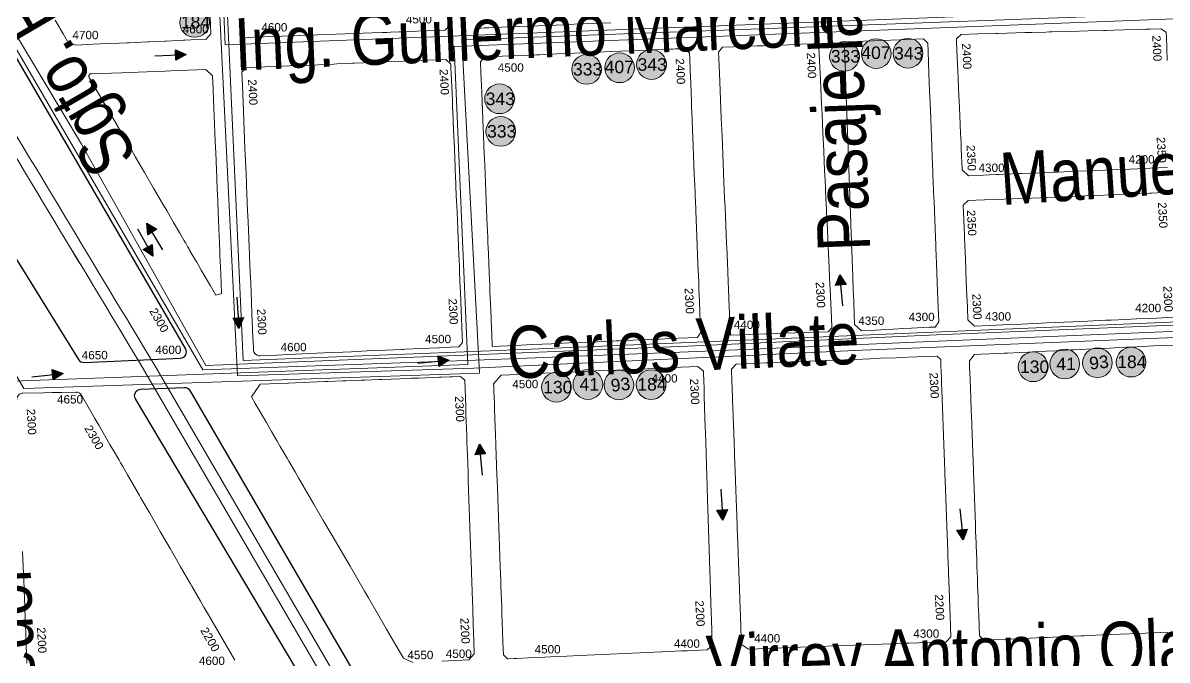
# Model space of a CAD drawing. Header units: millimetres. Extents: x 11558 to 23675, y 49449 to 61482.
# Drawn here: x 16078 to 16625, y 55807 to 56112 of the extents above; entities that cross this region are included whole.
import ezdxf

# ---------------------------------------------------------------- set-up
doc = ezdxf.new("R2010")
doc.units = ezdxf.units.MM
for name, color, linetype in [('0. plano base - nombres calles', 22, 'Continuous'), ('0. Plano Base - PLANO', 254, 'Continuous'), ('0. Plano base - sentido calles', 253, 'Continuous'), ('0. vias del tren', 252, 'VÍAS'), ('7. puesta en valor CC la lucila', 212, 'Continuous'), ('Linea 343 IDA', 55, 'Continuous'), ('Linea 343 REGRESO', 125, 'Continuous'), ('numeración', 7, 'Continuous')]:
    doc.layers.add(name, color=color, linetype=linetype)
for name, color, linetype, true_color in [('Linea 130 IDA', 7, 'Continuous', 0x26921c), ('Linea 184 IDA', 7, 'Continuous', 0x3d3d3d), ('Linea 407 IDA', 7, 'Continuous', 0xd10000), ('Linea 41 San Cristobal', 7, 'Continuous', 0xe67300), ('Linea 707 - ex333 -', 7, 'Continuous', 0x616161), ('Linea 93 VUELTA', 7, 'Continuous', 0xfecc66)]:
    doc.layers.add(name, color=color, linetype=linetype, true_color=true_color)
doc.layers.get('7. puesta en valor CC la lucila').off()
doc.styles.get("Standard").update_dxf_attribs({"font": 'arial.ttf'})
doc.linetypes.add('VÍAS', pattern='A,0.15,[130,ltypeshp.shx,S=0.25,R=0,X=0,Y=0],0.15', length=0.3)

# ---------------------------------------------------------------- blocks, each defined once
blk = doc.blocks.new('MANZANAS')
at = {"layer": '0. Plano Base - PLANO', "color": 0, "linetype": 'VÍAS', "lineweight": 5, "ltscale": 4}
for points in [[(5633392.19, 6179345.26), (5633766.17, 6178972.83), (5633911.62, 6178827.98, 0.101414), (5634043.46, 6178741.38, 0.02134), (5634208.17, 6178683.79), (5634894.89, 6178561.57), (5635134.9, 6178519.11), (5635207, 6178505.64), (5635242.16, 6178496.03, -0.077062), (5635335.8, 6178454.16, 0.007448), (5635399.31, 6178414.39, -0.001689), (5635687.6, 6178238.47), (5636190.29, 6177920.23), (5636600.65, 6177660.36)], [(5633388.52, 6179341.14), (5633762.29, 6178968.93), (5633907.74, 6178824.08, 0.101414), (5634041.43, 6178736.27, 0.02138), (5634206.89, 6178678.43), (5634893.93, 6178556.15), (5635133.92, 6178513.7), (5635205.77, 6178500.27), (5635240.71, 6178490.73, -0.077062), (5635332.82, 6178449.54, 0.007448), (5635396.46, 6178409.69, -0.001689), (5635684.68, 6178233.8), (5636187.35, 6177915.58), (5636597.71, 6177655.71)]]:
    blk.add_lwpolyline(points, format="xyb", dxfattribs=at)
at = {"layer": '0. Plano Base - PLANO', "color": 0, "linetype": 'Continuous', "lineweight": 5}
for points in [[(5635805.63, 6178484.65), (5635798.09, 6178480.34), (5635790.32, 6178475.89), (5635785.89, 6178473.36), (5635782.94, 6178471.67), (5635779.22, 6178469.54), (5635775.44, 6178467.38), (5635771.57, 6178465.17), (5635767.69, 6178462.95), (5635763.55, 6178460.58), (5635760.29, 6178458.72), (5635756.75, 6178456.69), (5635754.92, 6178455.65), (5635754.44, 6178455.37), (5635753.17, 6178454.64), (5635751.64, 6178453.77), (5635750.73, 6178453.25), (5635749.45, 6178455.47)], [(5636073.83, 6178545.98), (5636066.72, 6178541.91), (5636063.91, 6178540.3), (5636061.41, 6178538.86), (5636058.26, 6178537.06), (5636050.79, 6178532.77), (5636048.1, 6178531.22), (5636043.35, 6178528.5), (5636040.45, 6178526.83), (5636035.86, 6178524.2), (5636028.29, 6178519.86), (5636020.7, 6178515.5), (5636016.94, 6178513.34), (5636013.31, 6178511.26), (5636012.21, 6178510.63), (5636009.36, 6178509), (5636005.85, 6178506.98), (5636003.82, 6178505.82), (5636002.89, 6178505.28), (5635999.85, 6178503.54), (5635997.47, 6178502.17), (5635991.23, 6178498.59), (5635987.21, 6178499.75), (5635985.12, 6178503.36), (5635984.22, 6178504.94), (5635982.08, 6178508.64), (5635980.79, 6178510.87), (5635978.53, 6178514.79), (5635976.46, 6178518.37), (5635974.32, 6178522.07), (5635972.28, 6178525.6), (5635967.78, 6178533.4), (5635967.64, 6178533.63), (5635965.38, 6178537.55), (5635963.39, 6178540.99), (5635961.98, 6178543.44), (5635956.62, 6178552.71), (5635955.82, 6178554.09), (5635956.97, 6178557.01), (5635963.8, 6178560.81), (5635963.92, 6178560.87), (5635971.39, 6178565.02), (5635972.36, 6178565.56), (5635983.56, 6178571.79), (5635984.06, 6178572.07), (5635986.5, 6178573.43), (5635992.35, 6178576.68), (5635993.8, 6178577.48), (5635994.42, 6178577.83), (5635995, 6178578.15), (5636002.72, 6178582.44), (5636010.09, 6178586.54), (5636016.44, 6178590.07), (5636017.54, 6178590.68), (5636020.78, 6178592.48), (5636025.17, 6178594.92), (5636032.72, 6178599.12), (5636034.13, 6178599.9), (5636035.94, 6178600.91), (5636040.43, 6178603.4), (5636042.61, 6178603.2), (5636043.49, 6178603.11), (5636043.64, 6178602.85), (5636044.46, 6178601.41), (5636050.18, 6178591.35)], [(5635733.25, 6178456.1), (5635737.86, 6178448.21), (5635737.84, 6178448.16), (5635736.92, 6178444.96), (5635736.9, 6178444.9), (5635729.12, 6178440.5), (5635721.52, 6178436.19), (5635718.55, 6178434.54), (5635717.79, 6178434.08), (5635714.16, 6178432.02), (5635712.68, 6178431.19), (5635710.77, 6178430.11), (5635706.49, 6178427.67), (5635699, 6178423.43), (5635691.53, 6178419.19), (5635683.85, 6178414.84), (5635681.98, 6178413.78), (5635681.62, 6178413.58), (5635676.27, 6178410.54), (5635668.93, 6178406.39), (5635661.36, 6178402.1), (5635661.25, 6178402.03), (5635651.98, 6178396.78), (5635648.02, 6178403.65)], [(5636109.34, 6178483.62), (5636102.5, 6178479.67), (5636099.34, 6178477.84), (5636094.08, 6178474.81), (5636091.91, 6178473.56), (5636086.6, 6178470.49), (5636083.68, 6178468.8), (5636081.36, 6178467.47), (5636079.25, 6178466.25), (5636076.12, 6178464.44), (5636071.58, 6178461.82), (5636064.07, 6178457.49), (5636056.64, 6178453.2), (5636052.74, 6178450.95), (5636049.02, 6178448.8), (5636046.46, 6178447.32), (5636041.42, 6178444.41), (5636033.22, 6178439.68), (5636026.97, 6178436.07), (5636022.74, 6178437.27), (5636019.79, 6178442.43), (5636015.43, 6178450.05), (5636011.28, 6178457.32), (5636011.02, 6178457.77), (5636008.23, 6178462.65), (5636006.76, 6178465.21), (5636005.06, 6178468.19), (5636003.24, 6178471.37), (5636002.6, 6178472.5), (5636000.77, 6178475.7), (5635995.45, 6178485.01), (5635996.53, 6178487.93), (5636003.37, 6178491.85), (5636008.75, 6178494.93), (5636011.5, 6178496.5), (5636014.66, 6178498.32), (5636019.38, 6178501.02), (5636026.61, 6178505.15), (5636041.68, 6178513.79), (5636056.69, 6178522.38), (5636064.49, 6178526.84), (5636067.21, 6178528.4), (5636071.95, 6178531.12), (5636072.79, 6178531.6), (5636075.29, 6178533.03), (5636078.05, 6178534.61), (5636079.53, 6178535.46)], [(5635634.28, 6178398.73), (5635638.08, 6178392.07), (5635638.26, 6178391.76), (5635637.51, 6178388.41), (5635637.05, 6178388.14), (5635631.11, 6178384.72), (5635628.54, 6178383.24), (5635628.05, 6178382.95), (5635620.79, 6178378.77), (5635620.3, 6178378.48), (5635613.81, 6178374.75), (5635613.22, 6178374.4), (5635605.54, 6178369.98), (5635604.64, 6178369.46), (5635598.06, 6178365.67), (5635593.54, 6178363.06), (5635590.52, 6178361.32), (5635583.28, 6178357.14), (5635578.78, 6178357.08), (5635575.49, 6178359.17), (5635573.17, 6178360.64), (5635572.47, 6178361.08), (5635569.14, 6178363.19)], [(5636176.52, 6178348.76), (5636173.48, 6178347.01), (5636164.19, 6178341.64), (5636156.92, 6178337.45), (5636149.21, 6178332.99), (5636141.76, 6178328.69), (5636140.6, 6178328.02), (5636134.18, 6178324.32), (5636126.66, 6178319.98), (5636126.61, 6178319.95), (5636124.74, 6178318.87), (5636119.43, 6178315.8), (5636111.4, 6178311.17), (5636105.78, 6178307.92), (5636103.1, 6178306.37), (5636100.34, 6178304.78), (5636100.2, 6178304.7), (5636097.35, 6178305.65), (5636095.01, 6178309.95), (5636092.47, 6178314.26), (5636089.96, 6178318.69), (5636089.02, 6178320.35), (5636088.08, 6178322.01), (5636085.47, 6178326.62), (5636083.94, 6178329.32), (5636083.77, 6178329.62), (5636082.33, 6178332.16), (5636081.22, 6178334.1), (5636079.54, 6178337.07), (5636075.97, 6178343.36), (5636075.42, 6178344.34), (5636072.72, 6178349.09), (5636071.18, 6178351.81), (5636071.04, 6178352.07), (5636066.99, 6178359.21), (5636064.79, 6178363.09), (5636062.62, 6178366.91), (5636060.59, 6178370.51), (5636058.81, 6178373.65), (5636058.23, 6178374.66), (5636054.09, 6178381.97), (5636053.87, 6178382.35), (5636052.44, 6178384.88), (5636052.02, 6178385.62), (5636049.75, 6178389.62), (5636045.36, 6178397.36), (5636044.3, 6178399.24), (5636041.21, 6178404.68), (5636036.72, 6178412.6), (5636033.95, 6178417.5), (5636032.44, 6178420.16), (5636033.25, 6178423.98), (5636035.82, 6178425.48), (5636043.15, 6178429.74), (5636045.46, 6178431.09), (5636046.93, 6178431.94), (5636052.02, 6178434.9), (5636055.5, 6178436.93), (5636059.2, 6178439.09), (5636066.9, 6178443.57), (5636073.17, 6178447.22), (5636074.48, 6178447.98), (5636081.95, 6178452.33), (5636089.37, 6178456.65), (5636092.95, 6178458.73), (5636095.9, 6178460.45), (5636096.83, 6178460.99), (5636100.46, 6178463.11), (5636107.31, 6178467.09), (5636115.81, 6178472.04)], [(5635862.85, 6178169.37), (5635857.73, 6178169.08), (5635851.67, 6178172.93), (5635844.13, 6178177.7), (5635836.89, 6178182.3), (5635829.62, 6178186.9), (5635826.38, 6178188.95), (5635825.36, 6178189.6), (5635822.03, 6178191.72), (5635814.81, 6178196.29), (5635807.58, 6178200.87), (5635800.35, 6178205.46), (5635793.04, 6178210.09), (5635785.69, 6178214.75), (5635778.32, 6178219.42), (5635773.37, 6178222.57), (5635770.64, 6178224.29), (5635765.67, 6178227.44), (5635765.27, 6178227.7), (5635764.3, 6178228.32), (5635763.44, 6178228.86), (5635758.76, 6178231.82), (5635756.27, 6178233.4), (5635751.8, 6178236.24), (5635747.61, 6178238.89), (5635738.62, 6178244.6), (5635735.57, 6178246.52), (5635736.49, 6178253.87), (5635748.13, 6178260.5), (5635748.21, 6178260.55), (5635751.09, 6178262.18), (5635754.92, 6178264.37), (5635757.01, 6178265.56), (5635763.37, 6178269.18), (5635764.63, 6178269.9), (5635770.92, 6178273.48), (5635772.08, 6178274.14), (5635778.48, 6178277.78), (5635779.58, 6178278.41), (5635779.94, 6178278.62), (5635785.96, 6178282.04), (5635786.05, 6178282.1), (5635787.12, 6178282.71), (5635794.6, 6178286.96), (5635799.42, 6178289.71), (5635802.33, 6178291.37), (5635811.1, 6178296.36), (5635811.9, 6178296.82), (5635815.54, 6178298.89), (5635816.41, 6178299.39), (5635819.79, 6178301.31), (5635822.48, 6178300.65), (5635828.79, 6178289.56), (5635830.48, 6178286.47), (5635835.48, 6178277.62), (5635837.13, 6178274.69), (5635840.02, 6178269.57), (5635844.15, 6178262.26), (5635846.08, 6178258.83), (5635848.2, 6178255.08), (5635848.36, 6178254.8), (5635852.77, 6178246.98), (5635854.66, 6178243.64), (5635857.17, 6178239.19), (5635859.24, 6178235.52), (5635861.23, 6178231.99), (5635865.44, 6178224.54), (5635866.95, 6178221.87), (5635870.77, 6178215.09), (5635871.46, 6178213.88), (5635871.84, 6178213.19), (5635874.77, 6178208), (5635874.95, 6178207.69), (5635875.76, 6178206.25), (5635877.13, 6178203.82), (5635879.24, 6178200.09), (5635880.09, 6178198.57), (5635883.79, 6178192.02), (5635886.87, 6178186.57), (5635885.84, 6178182.73), (5635874.72, 6178176.27)], [(5635699, 6178083.9), (5635694.83, 6178091.2), (5635689.73, 6178100.16), (5635686.21, 6178106.34), (5635685.57, 6178107.48), (5635681.71, 6178114.27), (5635681.3, 6178114.99), (5635672.55, 6178130.37)]]:
    blk.add_lwpolyline(points, dxfattribs=at)
for points in [[(5635985.68, 6178412.44), (5635980.04, 6178409.13), (5635975.63, 6178410.33), (5635970.64, 6178419.14), (5635970.07, 6178420.15), (5635968.73, 6178422.5), (5635967.47, 6178424.73), (5635964.7, 6178429.63), (5635964.37, 6178430.21), (5635962.35, 6178433.77), (5635960.62, 6178436.83), (5635960.13, 6178437.7), (5635956.51, 6178444.09), (5635955.91, 6178445.14), (5635954.14, 6178448.28), (5635952.18, 6178451.72), (5635951.65, 6178452.66), (5635947.43, 6178460.13), (5635942.97, 6178467.99), (5635940.76, 6178471.9), (5635939.1, 6178474.83), (5635936.88, 6178478.75), (5635936.15, 6178480.04), (5635934.53, 6178482.89), (5635933.34, 6178485.01), (5635933.25, 6178485.16), (5635932.07, 6178487.24), (5635932.01, 6178487.34), (5635930.2, 6178490.54), (5635930.15, 6178490.63), (5635925.88, 6178498.18), (5635925.11, 6178499.53), (5635924.01, 6178501.48), (5635921.69, 6178505.58), (5635917.34, 6178513.25), (5635915.83, 6178515.92), (5635914.42, 6178518.41), (5635910.14, 6178525.98), (5635910.08, 6178526.07), (5635910.38, 6178527.38), (5635910.74, 6178529), (5635911.51, 6178529.43), (5635914.57, 6178531.18), (5635917.04, 6178532.59), (5635921.19, 6178534.96), (5635924.41, 6178536.8), (5635932.05, 6178541.15), (5635941.85, 6178546.75), (5635944.65, 6178545.85), (5635946.54, 6178542.55), (5635951.89, 6178533.18), (5635956.05, 6178525.91), (5635960.46, 6178518.18), (5635964.8, 6178510.59), (5635969.03, 6178503.19), (5635971.76, 6178498.42), (5635973.36, 6178495.62), (5635975.1, 6178492.58), (5635976.02, 6178490.97), (5635977.75, 6178487.94), (5635981.51, 6178481.36), (5635982.03, 6178480.45), (5635984.54, 6178475.99), (5635986.53, 6178472.58), (5635990.85, 6178465.02), (5635992.49, 6178462.15), (5635993.24, 6178460.84), (5635995.1, 6178457.59), (5635996.98, 6178454.3), (5635999.26, 6178450.32), (5636003.62, 6178442.69), (5636007.38, 6178436.11), (5636010.84, 6178430.06), (5636010.47, 6178427.02), (5636008.15, 6178425.65), (5636000.7, 6178421.28), (5635997.34, 6178419.31), (5635993.1, 6178416.81), (5635990.1, 6178415.04)], [(5635937.15, 6178385.02), (5635925.33, 6178378.33), (5635916.71, 6178393.33), (5635914.05, 6178397.96), (5635912.84, 6178400.08), (5635912.39, 6178400.86), (5635908.02, 6178408.45), (5635904.29, 6178414.95), (5635903.66, 6178416.05), (5635903.43, 6178416.44), (5635899.13, 6178423.94), (5635894.87, 6178431.35), (5635892.5, 6178435.47), (5635890.8, 6178438.44), (5635888.71, 6178442.08), (5635886.46, 6178445.99), (5635882.09, 6178453.59), (5635877.83, 6178461.02), (5635873.55, 6178468.46), (5635871.36, 6178472.28), (5635869.27, 6178475.92), (5635869.12, 6178476.19), (5635864.85, 6178483.62), (5635862.84, 6178487.12), (5635859.36, 6178493.16), (5635857.8, 6178495.89), (5635858.36, 6178498.88), (5635867.94, 6178504.32), (5635872.72, 6178507.03), (5635874.98, 6178508.32), (5635875.51, 6178508.62), (5635881.78, 6178512.18), (5635882.02, 6178512.32), (5635883.1, 6178512.93), (5635886.02, 6178514.58), (5635887.94, 6178515.68), (5635891.14, 6178517.49), (5635896.67, 6178520.63), (5635899.42, 6178520.04), (5635902.52, 6178514.71), (5635904.31, 6178511.6), (5635907.01, 6178506.96), (5635911.26, 6178499.61), (5635912.91, 6178496.78), (5635915.48, 6178492.34), (5635919.87, 6178484.76), (5635924.19, 6178477.31), (5635926.92, 6178472.6), (5635928.61, 6178469.68), (5635929.01, 6178468.99), (5635931.17, 6178465.27), (5635933.01, 6178462.09), (5635934.18, 6178460.08), (5635935.32, 6178458.1), (5635937.32, 6178454.65), (5635937.92, 6178453.62), (5635938.97, 6178451.8), (5635941.7, 6178447.1), (5635943.34, 6178444.26), (5635945.38, 6178440.75), (5635945.79, 6178440.04), (5635950.47, 6178431.96), (5635952.38, 6178428.68), (5635954.64, 6178424.77), (5635959.07, 6178417.12), (5635959.2, 6178416.9), (5635964.3, 6178408.1), (5635966.78, 6178403.82), (5635966.05, 6178401.36), (5635959.77, 6178397.81), (5635952.33, 6178393.6), (5635944.7, 6178389.29), (5635941.1, 6178387.25)], [(5635836.23, 6178326.6), (5635826.64, 6178321.07), (5635823.66, 6178326.28), (5635822.48, 6178328.34), (5635819.94, 6178332.77), (5635818.07, 6178336.04), (5635815.06, 6178341.29), (5635813.62, 6178343.79), (5635812.08, 6178346.47), (5635809.23, 6178351.45), (5635806.59, 6178356.06), (5635804.87, 6178359.05), (5635802.98, 6178362.34), (5635802.93, 6178362.45), (5635802.24, 6178363.64), (5635800.61, 6178366.48), (5635797.79, 6178371.4), (5635796.3, 6178374), (5635796.19, 6178374.19), (5635791.95, 6178381.59), (5635787.63, 6178389.13), (5635783.48, 6178396.37), (5635781.86, 6178399.2), (5635779.08, 6178404.05), (5635776, 6178409.41), (5635774.75, 6178411.59), (5635770.44, 6178419.11), (5635766.19, 6178426.53), (5635761.41, 6178434.86), (5635758.83, 6178439.36), (5635759.46, 6178442.22), (5635763.42, 6178444.5), (5635767.01, 6178446.56), (5635774.89, 6178451.09), (5635781.25, 6178454.75), (5635782.3, 6178455.34), (5635789.63, 6178459.54), (5635796.97, 6178463.8), (5635809.4, 6178470.92), (5635812.22, 6178472.54), (5635819.72, 6178476.85), (5635827.13, 6178481.11), (5635833.46, 6178484.74), (5635834.85, 6178485.54), (5635835.53, 6178485.93), (5635837.74, 6178487.2), (5635838.67, 6178487.74), (5635840.52, 6178488.8), (5635842.57, 6178489.98), (5635845.71, 6178489.07), (5635847.06, 6178486.71), (5635849.81, 6178481.89), (5635852.84, 6178476.6), (5635857.25, 6178468.88), (5635858.43, 6178466.82), (5635861.48, 6178461.49), (5635864.07, 6178456.95), (5635865.63, 6178454.23), (5635870.02, 6178446.55), (5635874.4, 6178438.88), (5635877.08, 6178434.2), (5635878.8, 6178431.19), (5635879.14, 6178430.59), (5635879.52, 6178429.86), (5635882.66, 6178424.42), (5635883.28, 6178423.35), (5635887.24, 6178416.43), (5635891.44, 6178409.08), (5635891.5, 6178408.97), (5635893.49, 6178405.5), (5635895.75, 6178401.55), (5635900.14, 6178393.87), (5635901.75, 6178391.06), (5635904.59, 6178386.09), (5635907.44, 6178381.1), (5635909.47, 6178377.54), (5635912.01, 6178373.12), (5635911.81, 6178370.16), (5635904, 6178365.66), (5635899.99, 6178363.35), (5635896.3, 6178361.22), (5635881.22, 6178352.53), (5635879.14, 6178351.33), (5635878.11, 6178350.74), (5635873.67, 6178348.18), (5635870.34, 6178346.26), (5635866.14, 6178343.83), (5635858.6, 6178339.49), (5635853.3, 6178336.44), (5635851.19, 6178335.22), (5635843.46, 6178330.77)], [(5635729.73, 6178265.67), (5635728.81, 6178265.48), (5635727.87, 6178265.58), (5635727.42, 6178265.73), (5635726.62, 6178266.23), (5635726.29, 6178266.57), (5635725.96, 6178267.07), (5635725.8, 6178267.32), (5635723.79, 6178270.83), (5635723.22, 6178271.82), (5635721.14, 6178275.32), (5635718.93, 6178279.3), (5635717.76, 6178281.34), (5635716.93, 6178282.79), (5635715.33, 6178285.57), (5635714.58, 6178286.88), (5635710.27, 6178294.4), (5635705.93, 6178301.95), (5635703.23, 6178306.65), (5635701.6, 6178309.51), (5635697.36, 6178316.89), (5635694.04, 6178322.67), (5635693, 6178324.49), (5635688.74, 6178331.92), (5635688.6, 6178332.15), (5635687.11, 6178334.75), (5635686.91, 6178335.13), (5635686.27, 6178336.22), (5635684.08, 6178340.04), (5635677.94, 6178350.74), (5635675.81, 6178354.45), (5635673.63, 6178358.25), (5635671.45, 6178362.04), (5635667.08, 6178369.65), (5635662.89, 6178376.96), (5635659.85, 6178382.27), (5635660.67, 6178385.12), (5635668.4, 6178389.56), (5635672.88, 6178392.13), (5635675.9, 6178393.86), (5635678.55, 6178395.38), (5635683.31, 6178398.12), (5635687.17, 6178400.34), (5635690.8, 6178402.42), (5635694.35, 6178404.45), (5635697.14, 6178406.06), (5635698.34, 6178406.75), (5635704.81, 6178410.46), (5635705.73, 6178410.99), (5635713.15, 6178415.25), (5635721.01, 6178419.76), (5635725.84, 6178422.53), (5635728.44, 6178424.03), (5635735.95, 6178428.34), (5635743.66, 6178432.76), (5635746.84, 6178431.74), (5635747.72, 6178430.21), (5635749.08, 6178427.84), (5635753.81, 6178419.59), (5635755.57, 6178416.52), (5635757.06, 6178413.94), (5635758.12, 6178412.08), (5635762.44, 6178404.55), (5635766.81, 6178396.95), (5635769.41, 6178392.41), (5635771.01, 6178389.63), (5635771.98, 6178387.94), (5635775.35, 6178382.06), (5635776.02, 6178380.9), (5635779.72, 6178374.46), (5635780.31, 6178373.42), (5635782.28, 6178369.99), (5635783.98, 6178367.03), (5635786.35, 6178362.91), (5635788.33, 6178359.45), (5635789.94, 6178356.64), (5635792.48, 6178352.21), (5635793.24, 6178350.9), (5635795.26, 6178347.38), (5635796.98, 6178344.38), (5635797.66, 6178343.2), (5635798.61, 6178341.54), (5635801.2, 6178337.03), (5635805.57, 6178329.42), (5635809.52, 6178322.53), (5635813.15, 6178316.2), (5635812.61, 6178313.49), (5635809.01, 6178311.42), (5635804.42, 6178308.76), (5635804.27, 6178308.67), (5635796.77, 6178304.34), (5635790.33, 6178300.62), (5635789.58, 6178300.19), (5635788.77, 6178299.72), (5635782.14, 6178295.89), (5635778.12, 6178293.57), (5635774.58, 6178291.53), (5635768.02, 6178287.74), (5635764.43, 6178285.66), (5635759.67, 6178282.92), (5635744.7, 6178274.27), (5635741.52, 6178272.43), (5635737.07, 6178269.86), (5635730.24, 6178265.92), (5635730.16, 6178265.87)], [(5636006.21, 6178251.27), (5636002.19, 6178248.98), (5635998.27, 6178249.46), (5635996.83, 6178251.98), (5635991.62, 6178261.18), (5635987.81, 6178267.89), (5635987.33, 6178268.74), (5635983.1, 6178276.19), (5635978.79, 6178283.79), (5635974.42, 6178291.49), (5635970.83, 6178297.81), (5635970.28, 6178298.79), (5635967.73, 6178303.28), (5635965.92, 6178306.47), (5635961.8, 6178313.74), (5635957.35, 6178321.58), (5635953.57, 6178328.24), (5635953.02, 6178329.21), (5635950.4, 6178333.82), (5635948.51, 6178337.15), (5635944.35, 6178344.49), (5635940.5, 6178351.27), (5635940, 6178352.16), (5635937.67, 6178356.26), (5635936.07, 6178359.08), (5635933.24, 6178364.07), (5635934.16, 6178367.33), (5635938.43, 6178369.77), (5635941.95, 6178371.78), (5635946.5, 6178374.38), (5635949.22, 6178375.94), (5635955.68, 6178379.64), (5635956.69, 6178380.22), (5635961.35, 6178382.88), (5635964.33, 6178384.59), (5635967.75, 6178386.55), (5635971.73, 6178388.82), (5635976.17, 6178391.36), (5635979.21, 6178393.1), (5635986.63, 6178397.34), (5635989.84, 6178399.18), (5635994.14, 6178401.64), (5636000.64, 6178405.36), (5636001.87, 6178406.06), (5636009.22, 6178410.27), (5636017.74, 6178415.15), (5636019.93, 6178414.45), (5636021.39, 6178411.89), (5636024.22, 6178406.9), (5636025.63, 6178404.41), (5636027.24, 6178401.58), (5636031.39, 6178394.26), (5636033.67, 6178390.24), (5636035.71, 6178386.65), (5636040.04, 6178379.01), (5636044.24, 6178371.62), (5636046.38, 6178367.85), (5636047.22, 6178366.37), (5636048.52, 6178364.07), (5636052.8, 6178356.52), (5636057.14, 6178348.87), (5636061.46, 6178341.27), (5636063.21, 6178338.19), (5636063.98, 6178336.83), (5636064.69, 6178335.57), (5636065.65, 6178333.88), (5636066.17, 6178332.96), (5636068.13, 6178329.51), (5636069.81, 6178326.55), (5636069.93, 6178326.34), (5636070.45, 6178325.42), (5636074.18, 6178318.85), (5636078.51, 6178311.22), (5636080.53, 6178307.66), (5636085.48, 6178298.93), (5636084.54, 6178295.77), (5636076.56, 6178291.24), (5636073.03, 6178289.23), (5636069.03, 6178286.96), (5636066.98, 6178285.79), (5636061.42, 6178282.63), (5636053.88, 6178278.35), (5636046.38, 6178274.09), (5636043.25, 6178272.31), (5636038.66, 6178269.7), (5636031.6, 6178265.69), (5636031.24, 6178265.49), (5636023.91, 6178261.32), (5636016.21, 6178256.95), (5636012.08, 6178254.6), (5636008.83, 6178252.76)], [(5635700.05, 6178283.78), (5635697.95, 6178281.89), (5635693.67, 6178284.6), (5635686.28, 6178289.29), (5635686.03, 6178289.45), (5635682.66, 6178291.59), (5635682.5, 6178291.69), (5635677.23, 6178295.03), (5635677.12, 6178295.1), (5635675.22, 6178296.31), (5635673.76, 6178297.23), (5635673.04, 6178297.69), (5635672.29, 6178298.16), (5635669.05, 6178300.22), (5635664.02, 6178303.42), (5635658.51, 6178306.91), (5635655.51, 6178308.81), (5635655.24, 6178308.99), (5635647.98, 6178313.59), (5635640.69, 6178318.21), (5635636.92, 6178320.61), (5635636.13, 6178321.11), (5635633.43, 6178322.82), (5635631.85, 6178323.82), (5635629.83, 6178325.1), (5635626.96, 6178326.93), (5635626.11, 6178327.47), (5635618.77, 6178332.12), (5635618.53, 6178332.27), (5635611.52, 6178336.72), (5635608.57, 6178338.59), (5635596.26, 6178346.4), (5635596.07, 6178346.52), (5635595.74, 6178346.73), (5635595.68, 6178346.79), (5635595.68, 6178347.61), (5635595.77, 6178348.02), (5635595.82, 6178348.05), (5635596.52, 6178348.45), (5635608.84, 6178355.49), (5635612.05, 6178357.32), (5635619.49, 6178361.57), (5635623.15, 6178363.67), (5635627.04, 6178365.88), (5635629.44, 6178367.26), (5635632.2, 6178368.83), (5635636.48, 6178371.28), (5635643.98, 6178375.57), (5635648.2, 6178374.35), (5635651.49, 6178368.59), (5635651.65, 6178368.31), (5635653.78, 6178364.6), (5635657.8, 6178357.58), (5635659.6, 6178354.43), (5635661.92, 6178350.37), (5635665.38, 6178344.33), (5635666.37, 6178342.6), (5635670.66, 6178335.11), (5635670.79, 6178334.89), (5635672.5, 6178331.9), (5635672.95, 6178331.11), (5635675.02, 6178327.5), (5635678.09, 6178322.13), (5635678.88, 6178320.76), (5635680.02, 6178318.76), (5635681.29, 6178316.55), (5635682.15, 6178315.04), (5635685.01, 6178310.05), (5635685.8, 6178308.67), (5635686.42, 6178307.59), (5635687.82, 6178305.14), (5635690.23, 6178300.93), (5635691.12, 6178299.38), (5635693.71, 6178294.85), (5635697.48, 6178288.26)], [(5635902.4, 6178191.85), (5635902.12, 6178191.69), (5635899.47, 6178192.52), (5635897.92, 6178195.26), (5635896.45, 6178197.85), (5635893.84, 6178202.47), (5635889.79, 6178209.63), (5635888.16, 6178212.51), (5635883.3, 6178221.08), (5635881.91, 6178223.54), (5635878.52, 6178229.54), (5635876.21, 6178233.62), (5635871.59, 6178241.77), (5635869.65, 6178245.2), (5635866.99, 6178249.89), (5635862.65, 6178257.57), (5635862.1, 6178258.54), (5635860.09, 6178262.08), (5635858.26, 6178265.31), (5635857.14, 6178267.31), (5635854.72, 6178271.57), (5635852.27, 6178275.9), (5635850.17, 6178279.6), (5635848.93, 6178281.8), (5635848.44, 6178282.66), (5635847.35, 6178284.59), (5635847.28, 6178284.71), (5635845.93, 6178287.1), (5635843.45, 6178291.49), (5635841.69, 6178294.6), (5635840.35, 6178296.96), (5635838.61, 6178300.02), (5635837.18, 6178302.56), (5635836.21, 6178304.27), (5635835.53, 6178305.47), (5635836.81, 6178310.79), (5635840.43, 6178312.89), (5635843.26, 6178314.52), (5635846.05, 6178316.13), (5635846.59, 6178316.44), (5635851.39, 6178319.23), (5635868.77, 6178329.27), (5635872.3, 6178331.31), (5635875.83, 6178333.35), (5635881.35, 6178336.52), (5635894.57, 6178344.15), (5635900.35, 6178347.49), (5635903.1, 6178349.08), (5635908.45, 6178352.17), (5635911.51, 6178353.94), (5635914.86, 6178355.87), (5635918.36, 6178357.89), (5635921.8, 6178357.12), (5635922.49, 6178355.9), (5635923.85, 6178353.47), (5635926, 6178349.64), (5635927.62, 6178346.75), (5635930.22, 6178342.11), (5635932.9, 6178337.33), (5635938.36, 6178327.59), (5635943.94, 6178317.63), (5635948.69, 6178309.17), (5635952.13, 6178303.03), (5635953.86, 6178299.95), (5635958.77, 6178291.19), (5635963.62, 6178282.54), (5635968.58, 6178273.69), (5635970.37, 6178270.5), (5635973.44, 6178265.02), (5635978.38, 6178256.2), (5635979.98, 6178253.35), (5635982.7, 6178248.5), (5635982.75, 6178248.41), (5635986.06, 6178242.51), (5635984.88, 6178239.63), (5635976.66, 6178234.86), (5635974.42, 6178233.57), (5635971.58, 6178231.93), (5635966.28, 6178228.85), (5635966.11, 6178228.76), (5635957.06, 6178223.51), (5635938.16, 6178212.57), (5635929.18, 6178207.36), (5635926.68, 6178205.92), (5635919.93, 6178202), (5635917.62, 6178200.67), (5635910.76, 6178196.7), (5635905.93, 6178193.9), (5635904.82, 6178193.27)]]:
    blk.add_lwpolyline(points, close=True, dxfattribs=at)
at = {"layer": '0. Plano Base - PLANO', "color": 0}
for points in [[(5635656.94, 6178224.26), (5635696.88, 6178247.35, 0.563567), (5635696.98, 6178252.48), (5635428.57, 6178422.55), (5635373.62, 6178391.01), (5635653.9, 6178224.28, 0.271552)], [(5635708.03, 6178235.64), (5636262.8, 6177884.12, -0.354867), (5636262.76, 6177873.31), (5636252.63, 6177867.12, -0.288875), (5636249.43, 6177867.16), (5635935.21, 6178066.13), (5635686.75, 6178220.14, -0.567388), (5635686.84, 6178225.29), (5635704.93, 6178235.7, -0.27867)]]:
    blk.add_lwpolyline(points, format="xyb", close=True, dxfattribs=at)
at = {"layer": '0. Plano Base - PLANO', "color": 0, "linetype": 'Continuous', "lineweight": 5}
blk.add_lwpolyline([(5635636.59, 6178193.57, -0.419579), (5635637.76, 6178197.69), (5635646.44, 6178202.43), (5635649.98, 6178204.37), (5635653.93, 6178206.53), (5635660, 6178209.84, -0.273487), (5635663.06, 6178209.74), (5635673.83, 6178202.86), (5635677, 6178200.84), (5635680.53, 6178198.59), (5635684.94, 6178195.77), (5635685.98, 6178195.11), (5635690.39, 6178192.3), (5635693.37, 6178190.4), (5635694.56, 6178189.64), (5635696.26, 6178188.56), (5635700.11, 6178186.09), (5635702.77, 6178184.4), (5635709.82, 6178179.9), (5635710.69, 6178179.34), (5635713.32, 6178177.67), (5635718.02, 6178174.67), (5635726.53, 6178169.24), (5635734.49, 6178164.16), (5635739.56, 6178160.92), (5635742.96, 6178158.76), (5635743.72, 6178158.27), (5635751, 6178153.63), (5635752.08, 6178152.94), (5635759.08, 6178148.47), (5635761.82, 6178146.72), (5635765.36, 6178144.47), (5635768.32, 6178142.57), (5635786.58, 6178130.92, -0.564611)], format="xyb", dxfattribs=at)
at = {"layer": '0. Plano Base - PLANO', "color": 0}
blk.add_lwpolyline([(5635660, 6178209.84), (5635660.26, 6178209.97)], dxfattribs=at)
blk = doc.blocks.new('41 san crist')
at = {"layer": 'Linea 41 San Cristobal', "lineweight": 211, "true_color": 0xededed}
h = blk.add_hatch(color=7, dxfattribs=at)
h.dxf.hatch_style = 1
edge = h.paths.add_edge_path()
edge.add_arc((0, 0), 7.11, 0, 360)
at = {"layer": 'Linea 41 San Cristobal', "lineweight": 9}
blk.add_circle((0, 0), 7.11, dxfattribs=at)
at = {"layer": 'Linea 41 San Cristobal', "color": 188, "lineweight": 211, "true_color": 0x0a090b, "insert": (-3.99, 3.09), "char_height": 6, "attachment_point": 1}
blk.add_mtext_dynamic_manual_height_columns('{\\C256;41}', width=12.6335, gutter_width=12.5, heights=[0], dxfattribs=at)
blk = doc.blocks.new('93 vuelta')
at = {"layer": 'Linea 93 VUELTA', "lineweight": 211, "true_color": 0xededed}
h = blk.add_hatch(color=7, dxfattribs=at)
h.dxf.hatch_style = 1
edge = h.paths.add_edge_path()
edge.add_arc((0, 0), 7.11, 0, 360)
at = {"layer": 'Linea 93 VUELTA', "color": 31, "lineweight": 9, "true_color": 0xfecc66}
blk.add_circle((0, 0), 7.11, dxfattribs=at)
at = {"layer": 'Linea 93 VUELTA', "color": 31, "lineweight": 15, "true_color": 0xfecc66, "insert": (-4.23, 2.64), "char_height": 6, "attachment_point": 1, "rotation": 6.4788}
blk.add_mtext_dynamic_manual_height_columns('93', width=16.4579, gutter_width=12.5, heights=[0], dxfattribs=at)
blk = doc.blocks.new('130 ida')
at = {"layer": 'Linea 130 IDA', "lineweight": 211, "true_color": 0xededed}
h = blk.add_hatch(color=7, dxfattribs=at)
h.dxf.hatch_style = 1
edge = h.paths.add_edge_path()
edge.add_arc((0, 0), 7.11, 0, 360)
at = {"layer": 'Linea 130 IDA', "lineweight": 9}
blk.add_circle((0, 0), 7.11, dxfattribs=at)
at = {"layer": 'Linea 130 IDA', "lineweight": 211, "insert": (-6.31, 3.02), "char_height": 6, "attachment_point": 1}
blk.add_mtext_dynamic_manual_height_columns('130', width=19.512, gutter_width=12.5, heights=[0], dxfattribs=at)
blk = doc.blocks.new('184 ida')
at = {"layer": 'Linea 184 IDA', "lineweight": 211, "true_color": 0xededed}
h = blk.add_hatch(color=7, dxfattribs=at)
h.dxf.hatch_style = 1
edge = h.paths.add_edge_path()
edge.add_arc((0, 0), 7.11, 0, 360)
at = {"layer": 'Linea 184 IDA', "lineweight": 9}
blk.add_circle((0, 0), 7.11, dxfattribs=at)
at = {"layer": 'Linea 184 IDA', "lineweight": 15, "insert": (-6.6, 3.17), "char_height": 6, "attachment_point": 1}
blk.add_mtext_dynamic_manual_height_columns('184', width=16.4579, gutter_width=12.5, heights=[0], dxfattribs=at)
blk = doc.blocks.new('407 ida')
at = {"layer": 'Linea 407 IDA', "lineweight": 211, "true_color": 0xededed}
h = blk.add_hatch(color=7, dxfattribs=at)
h.dxf.hatch_style = 1
edge = h.paths.add_edge_path()
edge.add_arc((0, 0), 7.11, 0, 360)
at = {"layer": 'Linea 407 IDA', "lineweight": 9}
blk.add_circle((0, 0), 7.11, dxfattribs=at)
at = {"layer": 'Linea 407 IDA', "lineweight": 15, "insert": (-7.14, 3.41), "char_height": 6, "attachment_point": 1}
blk.add_mtext_dynamic_manual_height_columns('407', width=16.4579, gutter_width=12.5, heights=[0], dxfattribs=at)
blk = doc.blocks.new('343 vuelta')
at = {"layer": 'Linea 343 REGRESO', "lineweight": 211, "true_color": 0xededed}
h = blk.add_hatch(color=7, dxfattribs=at)
h.dxf.hatch_style = 1
edge = h.paths.add_edge_path()
edge.add_arc((0, 0), 7.11, 0, 360)
at = {"layer": 'Linea 343 REGRESO', "lineweight": 9}
blk.add_circle((0, 0), 7.11, dxfattribs=at)
at = {"layer": 'Linea 343 REGRESO', "lineweight": 211, "insert": (-6.65, 3), "char_height": 6, "attachment_point": 1}
blk.add_mtext_dynamic_manual_height_columns('343', width=15.8095, gutter_width=12.5, heights=[0], dxfattribs=at)
blk = doc.blocks.new('333')
at = {"layer": 'Linea 707 - ex333 -', "lineweight": 211, "true_color": 0xededed}
h = blk.add_hatch(color=7, dxfattribs=at)
h.dxf.hatch_style = 1
edge = h.paths.add_edge_path()
edge.add_arc((0, 0), 7.11, 0, 360)
at = {"layer": 'Linea 707 - ex333 -', "lineweight": 9}
blk.add_circle((0, 0), 7.11, dxfattribs=at)
at = {"layer": 'Linea 707 - ex333 -', "lineweight": 211, "insert": (-6.52, 3.09), "char_height": 6, "attachment_point": 1}
blk.add_mtext_dynamic_manual_height_columns('333', width=8.9102, gutter_width=12.5, heights=[0], dxfattribs=at)

msp = doc.modelspace()

# ---------------------------------------------------------------- hatches: boundary and pattern name
at = {"layer": '0. Plano base - sentido calles', "linetype": 'Continuous', "lineweight": 25, "ltscale": 2, "true_color": 0x1a1a1a}
h = msp.add_hatch(color=250, dxfattribs=at)
h.dxf.hatch_style = 1
h.paths.add_polyline_path([(16155.94, 56096.73), (16150.84, 56099.02), (16150.94, 56096.53)])
h.paths.add_polyline_path([(16155.94, 56096.73), (16150.94, 56096.53), (16151.05, 56094.03)])
h = msp.add_hatch(color=250, dxfattribs=at)
h.dxf.hatch_style = 1
h.paths.add_polyline_path([(16137.2, 56016.08), (16137.63, 56010.51), (16139.77, 56011.8)])
h.paths.add_polyline_path([(16137.2, 56016.08), (16139.77, 56011.8), (16141.92, 56013.08)])
h = msp.add_hatch(color=250, dxfattribs=at)
h.dxf.hatch_style = 1
h.paths.add_polyline_path([(16140.03, 56000.17), (16139.81, 56005.75), (16137.62, 56004.55)])
h.paths.add_polyline_path([(16140.03, 56000.17), (16137.62, 56004.55), (16135.43, 56003.34)])
h = msp.add_hatch(color=250, dxfattribs=at)
h.dxf.hatch_style = 1
h.paths.add_polyline_path([(16468.76, 55991.35), (16466.73, 55986.14), (16469.22, 55986.37)])
h.paths.add_polyline_path([(16468.76, 55991.35), (16469.22, 55986.37), (16471.71, 55986.6)])
h = msp.add_hatch(color=250, dxfattribs=at)
h.dxf.hatch_style = 1
h.paths.add_polyline_path([(16181.28, 55965.65), (16183.43, 55970.81), (16180.94, 55970.64)])
h.paths.add_polyline_path([(16181.28, 55965.65), (16180.94, 55970.64), (16178.44, 55970.47)])
h = msp.add_hatch(color=250, dxfattribs=at)
h.dxf.hatch_style = 1
h.paths.add_polyline_path([(16281.69, 55950.49), (16276.46, 55952.47), (16276.71, 55949.98)])
h.paths.add_polyline_path([(16281.69, 55950.49), (16276.71, 55949.98), (16276.97, 55947.49)])
h = msp.add_hatch(color=250, dxfattribs=at)
h.dxf.hatch_style = 1
h.paths.add_polyline_path([(16097.1, 55943.99), (16091.87, 55945.97), (16092.13, 55943.48)])
h.paths.add_polyline_path([(16097.1, 55943.99), (16092.13, 55943.48), (16092.38, 55940.99)])
h = msp.add_hatch(color=250, dxfattribs=at)
h.dxf.hatch_style = 1
h.paths.add_polyline_path([(16296.34, 55910.3), (16294.31, 55905.1), (16296.8, 55905.33)])
h.paths.add_polyline_path([(16296.34, 55910.3), (16296.8, 55905.33), (16299.29, 55905.55)])
h = msp.add_hatch(color=250, dxfattribs=at)
h.dxf.hatch_style = 1
h.paths.add_polyline_path([(16412.75, 55873.8), (16414.92, 55878.96), (16412.42, 55878.79)])
h.paths.add_polyline_path([(16412.75, 55873.8), (16412.42, 55878.79), (16409.93, 55878.63)])
h = msp.add_hatch(color=250, dxfattribs=at)
h.dxf.hatch_style = 1
h.paths.add_polyline_path([(16527.72, 55864.4), (16529.67, 55869.64), (16527.19, 55869.37)])
h.paths.add_polyline_path([(16527.72, 55864.4), (16527.19, 55869.37), (16524.7, 55869.1)])

# ---------------------------------------------------------------- linework, layer by layer
at = {"layer": '0. Plano base - sentido calles', "color": 250, "linetype": 'Continuous', "lineweight": 25, "ltscale": 2, "true_color": 0x1a1a1a}
for points in [[(16140.95, 56096.11), (16155.94, 56096.73), (16151.05, 56094.03), (16150.84, 56099.02), (16155.94, 56096.73)], [(16144.92, 56003.22), (16137.2, 56016.08), (16141.92, 56013.08), (16137.63, 56010.51), (16137.2, 56016.08)], [(16132.8, 56013.31), (16140.03, 56000.17), (16135.43, 56003.34), (16139.81, 56005.75), (16140.03, 56000.17)], [(16470.13, 55976.41), (16468.76, 55991.35), (16471.71, 55986.6), (16466.73, 55986.14), (16468.76, 55991.35)], [(16180.26, 55980.61), (16181.28, 55965.65), (16178.44, 55970.47), (16183.43, 55970.81), (16181.28, 55965.65)], [(16266.77, 55948.95), (16281.69, 55950.49), (16276.97, 55947.49), (16276.46, 55952.47), (16281.69, 55950.49)], [(16082.18, 55942.45), (16097.1, 55943.99), (16092.38, 55940.99), (16091.87, 55945.97), (16097.1, 55943.99)], [(16297.72, 55895.37), (16296.34, 55910.3), (16299.29, 55905.55), (16294.31, 55905.1), (16296.34, 55910.3)], [(16411.77, 55888.77), (16412.75, 55873.8), (16409.93, 55878.63), (16414.92, 55878.96), (16412.75, 55873.8)], [(16526.12, 55879.31), (16527.72, 55864.4), (16524.7, 55869.1), (16529.67, 55869.64), (16527.72, 55864.4)]]:
    msp.add_lwpolyline(points, dxfattribs=at)
at = {"layer": '0. vias del tren', "color": 252, "lineweight": 13, "ltscale": 2}
for points in [[(14648.86, 57861.66), (14769.24, 57483.68), (14831.53, 57288.08, 0.101414), (14909.68, 57148.53, 0.02138), (15029.84, 57020.92), (15583.14, 56595.67), (15776.52, 56447.35), (15834.1, 56402.31), (15860.7, 56377.73, -0.077062), (15923.44, 56298.72, 0.007448), (15961.55, 56234.01, -0.001689), (16136.22, 55945.05), (16435.57, 55430.93), (16679.91, 55011.13)], [(14654.1, 57863.33), (14774.48, 57485.35), (14836.77, 57289.75, 0.101414), (14913.84, 57152.12, 0.02134), (15033.44, 57025.08), (15586.49, 56600.03), (15779.89, 56451.7), (15837.66, 56406.5), (15864.43, 56381.77, -0.077062), (15928.22, 56301.44, 0.007448), (15966.25, 56236.87, -0.001689), (16140.96, 55947.85), (16440.33, 55433.7), (16684.66, 55013.9)]]:
    msp.add_lwpolyline(points, format="xyb", dxfattribs=at)
at = {"layer": 'Linea 130 IDA', "lineweight": 15}
msp.add_lwpolyline([(16053.09, 56142.08), (16105.97, 56053.89), (16165.45, 55947.85), (16300.94, 55953.34), (16395.82, 55957.16), (16514.95, 55962.65), (16678.8, 55969.33)], dxfattribs=at)
at = {"layer": 'Linea 184 IDA', "lineweight": 15}
msp.add_lwpolyline([(14705.17, 57874.49), (15018.24, 57975.6), (15058.85, 57852.6), (15161.98, 57443.24), (15219.59, 57214.96), (15366.93, 57263.32), (15686.48, 57305.76), (15706.37, 57299.87), (16046.77, 57374.89), (16080.99, 57276.67), (16105.2, 57080), (16119.18, 56974.07), (16116.39, 56967.87), (16136.18, 56812.73), (16141.27, 56806.43), (16149.62, 56634.99), (16159.45, 56433.19), (16167.43, 56292.97), (16173.21, 56171.85), (16183.34, 55950.21), (16313.49, 55955.43), (16755.4, 55974.11)], dxfattribs=at)
at = {"layer": 'Linea 343 REGRESO', "lineweight": 15}
msp.add_lwpolyline([(14068.31, 56244.62), (14312.24, 56307.87), (14426.54, 56299.69), (14692.99, 56279.99), (15018.58, 56258.33), (15289.75, 56239.59), (15381.01, 56212.61), (15767.08, 56226.21), (15907.43, 56231.38), (16078.38, 55936.88), (16296.29, 55944.26), (16287.92, 56103.84), (16771.98, 56121.61)], dxfattribs=at)
at = {"layer": 'Linea 407 IDA', "lineweight": 15}
msp.add_lwpolyline([(16168.16, 56253.78), (16174.64, 56101.4), (16767.8, 56124.41), (16765.32, 56163.84), (16757.12, 56295.01), (16745.87, 56385.37), (16733.59, 56482.56), (16686.91, 56845.88), (16639.59, 57214.19), (16609.25, 57462.54), (16517.75, 57689.14), (16456.66, 57959.88), (16435.84, 58123.07), (16435.84, 58279.2)], dxfattribs=at)
at = {"layer": 'Linea 41 San Cristobal', "lineweight": 15}
msp.add_lwpolyline([(16676.89, 55966.27), (16516, 55959.55), (16408.43, 55954.98), (16294.49, 55950.4), (16163.97, 55945.79), (15995.32, 56236.01), (15380.96, 56213.9), (15289.72, 56241.17), (14693.23, 56282.54), (14422.52, 56301.5), (14436.52, 56497.27), (14391.33, 56657.14), (14330.32, 56864.83), (14297.16, 56980.55), (14213.56, 57286.05), (14170.72, 57437.63), (14564.68, 57565.26), (14649.96, 57299.71)], dxfattribs=at)
at = {"layer": 'Linea 707 - ex333 -', "lineweight": 15}
msp.add_lwpolyline([(15004.08, 58006.28), (15054.81, 57852.71), (15244.59, 57103.36), (15293.85, 57066.81), (15041.63, 56739.12), (14859.16, 56708.95), (14685.35, 56789.76), (14378.63, 56704.23), (14437.37, 56497.75), (14423.5, 56295.82), (14380.05, 55543.62), (14849.02, 55741.12), (15259.02, 55813.38), (15254.74, 55758.99), (16074.96, 55789.16), (16068.71, 55940.22), (16290.82, 55948.33), (16284.29, 56100.61), (16770.05, 56119.2)], dxfattribs=at)
at = {"layer": 'Linea 93 VUELTA', "color": 31, "lineweight": 15, "true_color": 0xfecc66}
msp.add_lwpolyline([(16267.75, 56989.33), (16130.57, 56989.01), (16110.27, 56983.17), (16133.41, 56812.3), (16138.24, 56805.46), (16180.51, 55942.88), (16293.67, 55946.62), (16479.43, 55955.26), (16700.27, 55964.16)], dxfattribs=at)

# ---------------------------------------------------------------- block references
at = {"layer": '0. Plano Base - PLANO', "color": 28, "lineweight": 5, "true_color": 0x0d0d0d, "rotation": 332.5463477508169}
msp.add_blockref('MANZANAS', (-7833237.48, -2828296.13), dxfattribs=at)
at = {"layer": '7. puesta en valor CC la lucila', "color": 250, "lineweight": 30, "rotation": 332.5463477508169}
msp.add_blockref('MANZANAS', (-7833237.48, -2828296.13), dxfattribs=at)
at = {"layer": 'Linea 130 IDA', "lineweight": 15}
for p in [(16561.24, 55947.28), (16333.12, 55937.5)]:
    msp.add_blockref('130 ida', p, dxfattribs=at)
at = {"layer": 'Linea 184 IDA', "lineweight": 15}
for p in [(16160.06, 56112.11), (16608.06, 55949.51), (16378.46, 55938.73)]:
    msp.add_blockref('184 ida', p, dxfattribs=at)
at = {"layer": 'Linea 343 IDA', "lineweight": 15}
for p in [(16501.35, 56097.33), (16378.63, 56091.96), (16305.94, 56075.54)]:
    msp.add_blockref('343 vuelta', p, dxfattribs=at)
at = {"layer": 'Linea 407 IDA', "lineweight": 15}
for p in [(16486.18, 56097.18), (16363.38, 56090.38)]:
    msp.add_blockref('407 ida', p, dxfattribs=at)
at = {"layer": 'Linea 41 San Cristobal', "color": 188, "lineweight": 15, "true_color": 0x0a090b}
for p in [(16576.35, 55948.62), (16348.2, 55938.81)]:
    msp.add_blockref('41 san crist', p, dxfattribs=at)
at = {"layer": 'Linea 707 - ex333 -', "lineweight": 15}
for p in [(16470.97, 56095.81), (16347.58, 56089.61), (16306.49, 56059.92)]:
    msp.add_blockref('333', p, dxfattribs=at)
at = {"layer": 'Linea 93 VUELTA', "lineweight": 15}
for p in [(16591.98, 55949.21), (16363.06, 55938.6)]:
    msp.add_blockref('93 vuelta', p, dxfattribs=at)

# ---------------------------------------------------------------- texts
at = {"layer": '0. plano base - nombres calles', "color": 250, "lineweight": 15, "true_color": 0x1a1a1a, "char_height": 25, "attachment_point": 1}
for s, width, insert, rotation in [('{\\fArial Narrow|b0|i0|c0|p34;Pasaje la Victoria}', 329.255, (16458.29, 56002.06), 92.1477), ('{\\fArial Narrow|b0|i0|c0|p34;Sgto. Baigorria}', 329.255, (16111.53, 56035.65), 120.3292), ('{\\fArial Narrow|b0|i0|c0|p34;Ing. Guillermo Marconi}', 329.255, (16178.52, 56113.96), 2.4586), ('{\\fArial Narrow|b0|i0|c0|p34;Manuel Belzu}', 329.255, (16544.55, 56049.61), 3.7358), ('{\\fArial Narrow|b0|i0|c0|p34;Carlos Villate}', 329.255, (16308.93, 55966.51), 2.4586), ('{\\fArial Narrow|b0|i0|c0|p34;Cárlos Tejedor}', 329.255, (16063.5, 55665.13), 92.1477), ('{\\fArial Narrow|b0|i0|c0|p34;Virrey Antonio Olaguer y Feliú}', 418.6605, (16404.36, 55818.5), 1.9619)]:
    msp.add_mtext_dynamic_manual_height_columns(s, width=width, gutter_width=12.5, heights=[0], dxfattribs=dict(at, insert=insert, rotation=rotation))
at = {"layer": 'numeración', "color": 251, "true_color": 0x606162, "char_height": 4, "attachment_point": 1}
for s, insert in [('4500', (16261.11, 56115.62)), ('4700', (16101.61, 56108.06)), ('4600', (16154.38, 56110.87)), ('4600', (16191.99, 56111.77)), ('4500', (16305.1, 56092.52)), ('4200', (16606.91, 56048.56)), ('4300', (16535.12, 56044.53)), ('4200', (16610.04, 55977.42)), ('4350', (16477.59, 55971.33)), ('4300', (16501.68, 55973.15)), ('4300', (16538.25, 55973.39)), ('4400', (16418.04, 55969.38)), ('4500', (16270.32, 55962.57)), ('4650', (16106.05, 55954.86)), ('4600', (16141.27, 55957.41)), ('4600', (16201.2, 55958.71)), ('4400', (16378.69, 55943.73)), ('4500', (16312.05, 55941.03)), ('4650', (16094.23, 55933.69)), ('4400', (16389.36, 55816.79)), ('4400', (16427.78, 55819.33)), ('4300', (16503.88, 55821.59)), ('4550', (16261.85, 55811.35)), ('4500', (16280.23, 55811.95)), ('4500', (16322.71, 55814.09)), ('4600', (16162.1, 55808.57))]:
    msp.add_mtext_dynamic_manual_height_columns(s, width=16.0314, gutter_width=12.5, heights=[0], dxfattribs=dict(at, insert=insert))
for s, insert, rotation in [('2400', (16531.19, 56102.18), 272.9402), ('2400', (16622.17, 56106.02), 272.9402), ('2400', (16456.89, 56097.82), 272.9402), ('2400', (16394.18, 56094.98), 272.9402), ('2400', (16281.19, 56089.89), 272.9402), ('2400', (16189.6, 56084.98), 272.9402), ('2350', (16533.32, 56053.53), 272.9402), ('2350', (16624.3, 56057.37), 272.9402), ('2350', (16624.93, 56026.15), 272.9402), ('2350', (16533.51, 56022.46), 272.9402), ('2300', (16461.19, 55987.96), 272.9402), ('2300', (16398.47, 55985.12), 272.9402), ('2300', (16536.05, 55982.37), 272.9402), ('2300', (16627.47, 55986.06), 272.9402), ('2300', (16285.48, 55980.04), 272.9402), ('2300', (16141.69, 55975.99), 300.1722), ('2300', (16193.89, 55975.13), 272.9402), ('2300', (16515.6, 55944.62), 272.9402), ('2300', (16401, 55941.71), 272.9402), ('2300', (16288.58, 55933.39), 272.9402), ('2300', (16083.72, 55927.26), 272.9402), ('2300', (16110.58, 55919.88), 300.1722), ('2200', (16403.56, 55835.55), 272.9402), ('2200', (16518.15, 55838.45), 272.9402), ('2200', (16088.63, 55822.74), 272.9402), ('2200', (16166.1, 55823.15), 300.1722), ('2200', (16291.14, 55827.23), 272.9402)]:
    msp.add_mtext_dynamic_manual_height_columns(s, width=16.0314, gutter_width=12.5, heights=[0], dxfattribs=dict(at, insert=insert, rotation=rotation))

doc.saveas('drawing.dxf')
